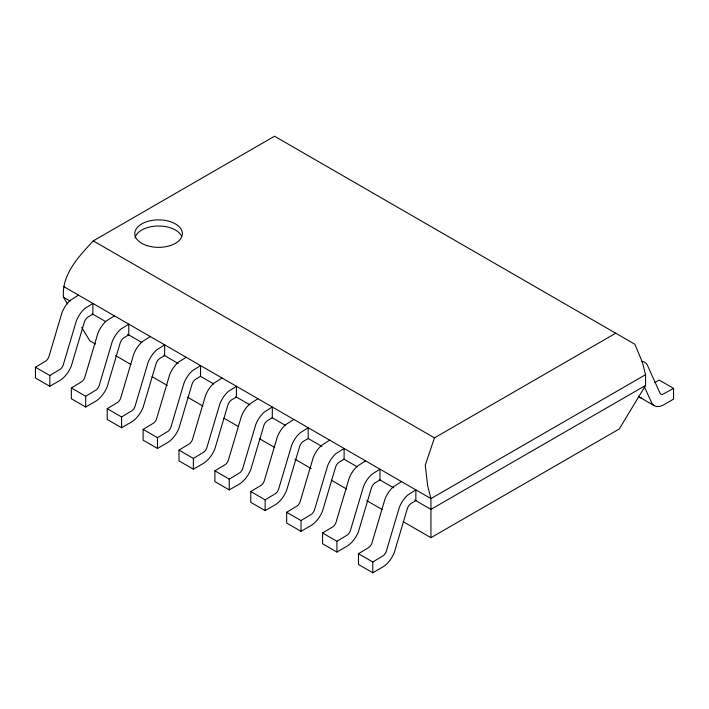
<?xml version="1.0" encoding="UTF-8"?>
<svg xmlns="http://www.w3.org/2000/svg" width="709" height="709" viewBox="0 0 709 709"><rect width="100%" height="100%" fill="white"/><g stroke="black" fill="none" stroke-linecap="round" stroke-linejoin="round"><path stroke-width="1.06" d="M615.731 333.212L434.466 437.861L425.24 465.272L427.687 485.94L430.939 498.595L430.939 537.697L403.146 521.656M67.444 303.815L63.447 297.195C61.488 274.525 79.009 256.233 93.269 240.874L274.534 136.225L634.856 344.255L642.301 362.033L645.553 374.689L645.553 385.466L619.258 428.98L430.939 537.697M78.513 295.121L70.43 300.244A19.657 11.344 -60 0 0 61.993 312.598L48.841 356.866A6.23 3.598 -60 0 1 46.165 360.784L35.45 367.235L35.45 378.003L49.807 386.299L59.379 380.768A19.542 11.282 -60 0 0 71.343 365.879L84.052 323.118A6.346 3.66 -60 0 1 88.386 316.781L92.87 314.184L92.87 303.417L84.788 308.53A19.657 11.344 -60 0 0 76.35 320.885L63.19 365.153A6.23 3.598 -60 0 1 60.522 369.07L49.807 375.522L35.45 367.235M114.406 315.842L106.323 320.964A19.657 11.344 -60 0 0 97.886 333.319L84.725 377.587A6.23 3.598 -60 0 1 82.049 381.504L71.334 387.956L71.334 398.724L85.692 407.019L95.263 401.489A19.542 11.282 -60 0 0 107.236 386.6L119.945 343.838A6.346 3.66 -60 0 1 124.27 337.502L128.763 334.905L128.763 324.137L120.681 329.251A19.657 11.344 -60 0 0 112.235 341.605L99.083 385.873A6.23 3.598 -60 0 1 96.406 389.79L85.692 396.242L71.334 387.956M150.29 336.562L142.208 341.685A19.657 11.344 -60 0 0 133.771 354.039L120.619 398.307A6.23 3.598 -60 0 1 117.942 402.225L107.227 408.676L107.227 419.444L121.585 427.731L131.156 422.209A19.542 11.282 -60 0 0 143.121 407.321L155.829 364.559A6.346 3.66 -60 0 1 160.163 358.222L164.648 355.626L164.648 344.858L156.565 349.971A19.657 11.344 -60 0 0 148.128 362.326L134.967 406.594A6.23 3.598 -60 0 1 132.299 410.511L121.585 416.963L107.227 408.676M186.183 357.283L178.101 362.405A19.657 11.344 -60 0 0 169.664 374.76L156.503 419.028A6.23 3.598 -60 0 1 153.826 422.945L143.112 429.388L143.112 440.165L157.469 448.451L167.04 442.93A19.542 11.282 -60 0 0 179.014 428.041L191.722 385.279A6.346 3.66 -60 0 1 196.047 378.943L200.541 376.346L200.541 365.578L192.458 370.692A19.657 11.344 -60 0 0 184.012 383.046L170.86 427.314A6.23 3.598 -60 0 1 168.184 431.232L157.469 437.683L143.112 429.388M222.068 378.003L213.985 383.126A19.657 11.344 -60 0 0 205.548 395.471L192.396 439.748A6.23 3.598 -60 0 1 189.72 443.657L179.005 450.109L179.005 460.885L193.362 469.172L202.934 463.651A19.542 11.282 -60 0 0 214.898 448.762L227.607 406A6.346 3.66 -60 0 1 231.94 399.654L236.425 397.067L236.425 386.29L228.342 391.412A19.657 11.344 -60 0 0 219.905 403.767L206.744 448.035A6.23 3.598 -60 0 1 204.077 451.952L193.362 458.404L179.005 450.109M257.961 398.724L249.878 403.846A19.657 11.344 -60 0 0 241.441 416.192L228.28 460.469A6.23 3.598 -60 0 1 225.604 464.377L214.889 470.829L214.889 481.606L229.246 489.892L238.818 484.371A19.542 11.282 -60 0 0 250.791 469.482L263.5 426.721A6.346 3.66 -60 0 1 267.825 420.375L272.318 417.787L272.318 407.01L264.235 412.133A19.657 11.344 -60 0 0 255.789 424.487L242.638 468.755A6.23 3.598 -60 0 1 239.961 472.673L229.246 479.124L214.889 470.829M293.845 419.444L285.762 424.567A19.657 11.344 -60 0 0 277.325 436.912L264.173 481.189A6.23 3.598 -60 0 1 261.497 485.098L250.782 491.55L250.782 502.326L265.139 510.613L274.711 505.092A19.542 11.282 -60 0 0 286.675 490.203L299.384 447.441A6.346 3.66 -60 0 1 303.718 441.095L308.202 438.508L308.202 427.731L300.12 432.853A19.657 11.344 -60 0 0 291.683 445.208L278.522 489.476A6.23 3.598 -60 0 1 275.854 493.393L265.139 499.845L250.782 491.55M329.738 440.165L321.656 445.287A19.657 11.344 -60 0 0 313.218 457.633L300.058 501.91A6.23 3.598 -60 0 1 297.381 505.818L286.666 512.27L286.666 523.047L301.024 531.333L310.595 525.812A19.542 11.282 -60 0 0 322.568 510.923L335.277 468.162A6.346 3.66 -60 0 1 339.602 461.816L344.095 459.228L344.095 448.451L336.013 453.574A19.657 11.344 -60 0 0 327.567 465.928L314.415 510.196A6.23 3.598 -60 0 1 311.738 514.114L301.024 520.557L286.666 512.27M365.622 460.885L357.54 466.008A19.657 11.344 -60 0 0 349.103 478.353L335.951 522.63A6.23 3.598 -60 0 1 333.274 526.539L322.56 532.991L322.56 543.768L336.917 552.054L346.488 546.533A19.542 11.282 -60 0 0 358.453 531.644L371.161 488.882A6.346 3.66 -60 0 1 375.495 482.537L379.98 479.949L379.98 469.172L371.897 474.294A19.657 11.344 -60 0 0 363.46 486.64L350.299 530.917A6.23 3.598 -60 0 1 347.632 534.825L336.917 541.277L322.56 532.991M401.516 481.606L393.433 486.729A19.657 11.344 -60 0 0 384.996 499.074L371.835 543.351A6.23 3.598 -60 0 1 369.159 547.259L358.444 553.711L358.444 564.488L372.801 572.775L382.373 567.253A19.542 11.282 -60 0 0 394.346 552.364L407.055 509.603A6.346 3.66 -60 0 1 411.38 503.257L415.873 500.669L415.873 489.892L407.79 495.015A19.657 11.344 -60 0 0 399.344 507.36L386.192 551.637A6.23 3.598 -60 0 1 383.516 555.546L372.801 561.998L358.444 553.711M645.553 374.689L430.939 498.595L63.447 286.427M645.553 385.466L430.939 509.372L414.676 499.978M654.717 382.665L659.193 380.077L673.55 388.364L673.55 399.14L663.979 404.671A19.542 11.282 -60 0 1 652.014 403.598L644.295 386.547M673.55 388.364L662.835 394.284A6.23 3.598 -60 0 1 660.159 393.46L647.007 364.382A19.657 11.344 -60 0 0 641.92 361.439M639.855 397.35L654.203 405.637M93.269 240.874L434.466 437.861M63.447 297.195L70.147 301.068M92.152 313.777L105.552 321.505M127.567 334.214L141.915 342.509M163.93 355.218L178.287 363.504M200.301 376.213L213.693 383.95M235.707 396.65L250.064 404.945M272.079 417.654L285.47 425.382M308.442 438.649L321.842 446.386M343.856 459.086L357.247 466.823M379.262 479.532L393.619 487.819M95.493 344.033L89.742 340.71L81.739 327.469M115.62 355.652L130.961 364.506M152.045 376.674L167.377 385.528M187.504 397.155L202.836 406.009M223.92 418.177L238.304 426.481M259.388 438.649L274.72 447.503M294.847 459.122L311.145 468.534M331.271 480.153L346.604 489.006M366.73 500.625L382.062 509.479M372.801 561.998L372.801 572.775M336.917 541.277L336.917 552.054M301.024 520.557L301.024 531.333M265.139 499.845L265.139 510.613M229.246 479.124L229.246 489.892M193.362 458.404L193.362 469.172M157.469 437.683L157.469 448.451M121.585 416.963L121.585 427.731M85.692 396.242L85.692 407.019M49.807 375.522L49.807 386.299M135.002 237.94A23.787 13.737 0 0 1 157.035 226.029A23.787 13.737 0 0 1 181.575 236.177M641.698 398.068A19.542 11.282 -60 0 1 638.304 396.109M146.692 245.509A23.787 13.737 0 0 0 182.381 233.616A23.787 13.737 0 0 0 146.692 221.713A23.787 13.737 0 0 0 146.692 245.509"/></g></svg>
